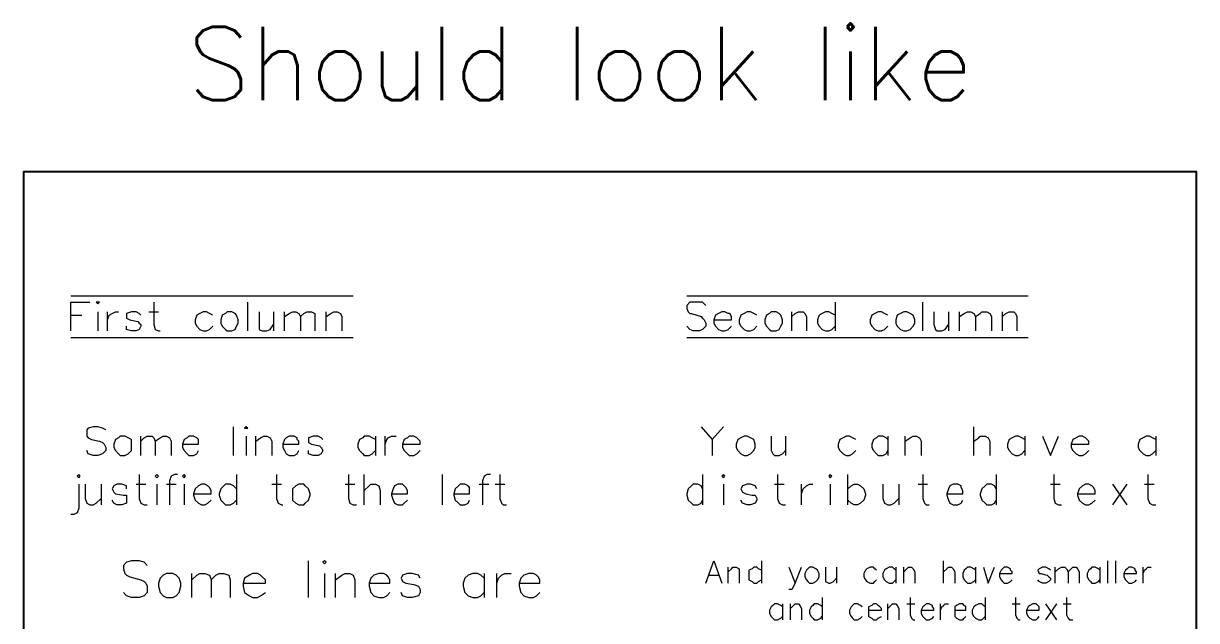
# Model space of a CAD drawing. Header units: millimetres. Extents: x -1200100 to -1199960, y -800082 to -800000.
# Drawn here: x -1199994.61 to -1199986.61, y -800014.06 to -800009.99 of the extents above; entities that cross this region are included whole.
import ezdxf

# ---------------------------------------------------------------- set-up
doc = ezdxf.new("R2010")
doc.units = ezdxf.units.MM
doc.header["$LTSCALE"] = 0.05
doc.layers.add('Drawing Contents', color=9, linetype='Continuous')
doc.layers.add('Should Look Like This', color=7, linetype='Continuous')
doc.styles.get("Standard").update_dxf_attribs({"font": 'simplex.shx'})

msp = doc.modelspace()

# ---------------------------------------------------------------- linework, layer by layer
at = {"layer": 'Drawing Contents'}
msp.add_lwpolyline([(-1199994.6132, -800019), (-1199986.6132, -800019), (-1199986.6132, -800011), (-1199994.6132, -800011)], close=True, dxfattribs=at)
at = {"layer": 'Should Look Like This', "color": 5, "lineweight": 0}
for points in [[(-1199994.2909, -800011.8456), (-1199992.3648, -800011.8456)], [(-1199994.2909, -800012.085), (-1199994.2909, -800011.8891), (-1199994.1604, -800011.8891)], [(-1199993.7251, -800011.8891), (-1199993.7251, -800012.0415), (-1199993.7142, -800012.0741), (-1199993.6924, -800012.085), (-1199993.6815, -800012.085)], [(-1199993.083, -800012.085), (-1199993.083, -800011.8891)], [(-1199990.0903, -800011.8456), (-1199987.7615, -800011.8456)], [(-1199989.9598, -800011.9109), (-1199989.9815, -800011.8891), (-1199990.0033, -800011.8891), (-1199990.0468, -800011.8891), (-1199990.0686, -800011.8891), (-1199990.0903, -800011.9109), (-1199990.0903, -800011.9327), (-1199990.0795, -800011.9544), (-1199990.0686, -800011.9653), (-1199990.0577, -800011.9653), (-1199989.9924, -800011.9871), (-1199989.9815, -800011.998), (-1199989.9706, -800012.0088), (-1199989.9598, -800012.0306), (-1199989.9598, -800012.0524), (-1199989.9815, -800012.0741), (-1199990.0033, -800012.085), (-1199990.0468, -800012.085), (-1199990.0686, -800012.0741), (-1199990.0903, -800012.0524)], [(-1199989.0783, -800011.8891), (-1199989.0783, -800012.085)], [(-1199988.4797, -800012.085), (-1199988.4797, -800011.8891)], [(-1199994.2909, -800011.9762), (-1199994.2148, -800011.9762)], [(-1199994.1059, -800011.9544), (-1199994.1059, -800012.085)], [(-1199994.0407, -800012.085), (-1199994.0407, -800011.9544)], [(-1199994.0407, -800012.0088), (-1199994.0298, -800011.9762), (-1199994.008, -800011.9653), (-1199993.9862, -800011.9544), (-1199993.9645, -800011.9544)], [(-1199993.8121, -800011.9762), (-1199993.823, -800011.9653), (-1199993.8448, -800011.9544), (-1199993.8774, -800011.9544), (-1199993.9101, -800011.9653), (-1199993.9101, -800011.9762), (-1199993.9101, -800011.998), (-1199993.8883, -800012.0088), (-1199993.8339, -800012.0197), (-1199993.823, -800012.0306), (-1199993.8121, -800012.0415), (-1199993.8121, -800012.0524), (-1199993.823, -800012.0741), (-1199993.8448, -800012.085), (-1199993.8774, -800012.085), (-1199993.9101, -800012.0741), (-1199993.9101, -800012.0524)], [(-1199993.7577, -800011.9544), (-1199993.6924, -800011.9544)], [(-1199993.3224, -800011.9762), (-1199993.3442, -800011.9653), (-1199993.3659, -800011.9544), (-1199993.3877, -800011.9544), (-1199993.4095, -800011.9653), (-1199993.4312, -800011.9762), (-1199993.4421, -800012.0088), (-1199993.4421, -800012.0306), (-1199993.4312, -800012.0524), (-1199993.4095, -800012.0741), (-1199993.3877, -800012.085), (-1199993.3659, -800012.085), (-1199993.3442, -800012.0741), (-1199993.3224, -800012.0524)], [(-1199993.0068, -800011.9544), (-1199993.0068, -800012.0415), (-1199993.0068, -800012.0741), (-1199992.9851, -800012.085), (-1199992.9524, -800012.085), (-1199992.9306, -800012.0741), (-1199992.9089, -800012.0415)], [(-1199992.9089, -800011.9544), (-1199992.9089, -800012.085)], [(-1199992.8327, -800012.085), (-1199992.8327, -800011.9544)], [(-1199992.8327, -800011.9871), (-1199992.8001, -800011.9653), (-1199992.7783, -800011.9544), (-1199992.7565, -800011.9544), (-1199992.7348, -800011.9653), (-1199992.7239, -800011.9871), (-1199992.7239, -800012.085)], [(-1199992.7239, -800011.9871), (-1199992.7021, -800011.9653), (-1199992.6804, -800011.9544), (-1199992.6477, -800011.9544), (-1199992.6259, -800011.9653), (-1199992.6259, -800011.9871), (-1199992.6259, -800012.085)], [(-1199992.5498, -800012.085), (-1199992.5498, -800011.9544)], [(-1199992.5498, -800011.9871), (-1199992.5171, -800011.9653), (-1199992.4954, -800011.9544), (-1199992.4736, -800011.9544), (-1199992.4518, -800011.9653), (-1199992.4409, -800011.9871), (-1199992.4409, -800012.085)], [(-1199989.9053, -800012.0088), (-1199989.7856, -800012.0088), (-1199989.7856, -800011.9871), (-1199989.7965, -800011.9653), (-1199989.8074, -800011.9653), (-1199989.8292, -800011.9544), (-1199989.8509, -800011.9544), (-1199989.8727, -800011.9653), (-1199989.8945, -800011.9762), (-1199989.9053, -800012.0088), (-1199989.9053, -800012.0306), (-1199989.8945, -800012.0524), (-1199989.8727, -800012.0741), (-1199989.8509, -800012.085), (-1199989.8292, -800012.085), (-1199989.8074, -800012.0741), (-1199989.7856, -800012.0524)], [(-1199989.6115, -800011.9762), (-1199989.6333, -800011.9653), (-1199989.655, -800011.9544), (-1199989.6768, -800011.9544), (-1199989.6986, -800011.9653), (-1199989.7203, -800011.9762), (-1199989.7312, -800012.0088), (-1199989.7312, -800012.0306), (-1199989.7203, -800012.0524), (-1199989.6986, -800012.0741), (-1199989.6768, -800012.085), (-1199989.655, -800012.085), (-1199989.6333, -800012.0741), (-1199989.6115, -800012.0524)], [(-1199989.3721, -800012.085), (-1199989.3721, -800011.9544)], [(-1199989.3721, -800011.9871), (-1199989.3503, -800011.9653), (-1199989.3286, -800011.9544), (-1199989.2959, -800011.9544), (-1199989.285, -800011.9653), (-1199989.2742, -800011.9871), (-1199989.2742, -800012.085)], [(-1199989.0783, -800011.9762), (-1199989.1, -800011.9653), (-1199989.1218, -800011.9544), (-1199989.1436, -800011.9544), (-1199989.1653, -800011.9653), (-1199989.1871, -800011.9762), (-1199989.198, -800012.0088), (-1199989.198, -800012.0306), (-1199989.1871, -800012.0524), (-1199989.1653, -800012.0741), (-1199989.1436, -800012.085), (-1199989.1218, -800012.085), (-1199989.1, -800012.0741), (-1199989.0783, -800012.0524)], [(-1199988.7192, -800011.9762), (-1199988.7409, -800011.9653), (-1199988.7627, -800011.9544), (-1199988.7845, -800011.9544), (-1199988.8062, -800011.9653), (-1199988.828, -800011.9762), (-1199988.8389, -800012.0088), (-1199988.8389, -800012.0306), (-1199988.828, -800012.0524), (-1199988.8062, -800012.0741), (-1199988.7845, -800012.085), (-1199988.7627, -800012.085), (-1199988.7409, -800012.0741), (-1199988.7192, -800012.0524)], [(-1199988.4036, -800011.9544), (-1199988.4036, -800012.0415), (-1199988.3927, -800012.0741), (-1199988.3818, -800012.085), (-1199988.3492, -800012.085), (-1199988.3274, -800012.0741), (-1199988.3056, -800012.0415)], [(-1199988.3056, -800011.9544), (-1199988.3056, -800012.085)], [(-1199988.2295, -800012.085), (-1199988.2295, -800011.9544)], [(-1199988.2295, -800011.9871), (-1199988.1968, -800011.9653), (-1199988.175, -800011.9544), (-1199988.1533, -800011.9544), (-1199988.1315, -800011.9653), (-1199988.1206, -800011.9871), (-1199988.1206, -800012.085)], [(-1199988.1206, -800011.9871), (-1199988.088, -800011.9653), (-1199988.0771, -800011.9544), (-1199988.0444, -800011.9544), (-1199988.0227, -800011.9653), (-1199988.0118, -800011.9871), (-1199988.0118, -800012.085)], [(-1199987.9356, -800012.085), (-1199987.9356, -800011.9544)], [(-1199987.9356, -800011.9871), (-1199987.9139, -800011.9653), (-1199987.8921, -800011.9544), (-1199987.8594, -800011.9544), (-1199987.8486, -800011.9653), (-1199987.8377, -800011.9871), (-1199987.8377, -800012.085)], [(-1199994.2909, -800012.1285), (-1199992.3648, -800012.1285)], [(-1199990.0903, -800012.1285), (-1199987.7615, -800012.1285)]]:
    msp.add_lwpolyline(points, dxfattribs=at)
for points in [[(-1199994.1168, -800011.8891), (-1199994.1059, -800011.9), (-1199994.0951, -800011.8891), (-1199994.1059, -800011.8891), (-1199994.1168, -800011.8891)], [(-1199993.2245, -800011.9544), (-1199993.2354, -800011.9653), (-1199993.2571, -800011.9762), (-1199993.268, -800012.0088), (-1199993.268, -800012.0306), (-1199993.2571, -800012.0524), (-1199993.2354, -800012.0741), (-1199993.2245, -800012.085), (-1199993.1918, -800012.085), (-1199993.1701, -800012.0741), (-1199993.1592, -800012.0524), (-1199993.1483, -800012.0306), (-1199993.1483, -800012.0088), (-1199993.1592, -800011.9762), (-1199993.1701, -800011.9653), (-1199993.1918, -800011.9544), (-1199993.2245, -800011.9544)], [(-1199989.5136, -800011.9544), (-1199989.5245, -800011.9653), (-1199989.5462, -800011.9762), (-1199989.5571, -800012.0088), (-1199989.5571, -800012.0306), (-1199989.5462, -800012.0524), (-1199989.5245, -800012.0741), (-1199989.5136, -800012.085), (-1199989.4809, -800012.085), (-1199989.4592, -800012.0741), (-1199989.4483, -800012.0524), (-1199989.4374, -800012.0306), (-1199989.4374, -800012.0088), (-1199989.4483, -800011.9762), (-1199989.4592, -800011.9653), (-1199989.4809, -800011.9544), (-1199989.5136, -800011.9544)], [(-1199988.6103, -800011.9544), (-1199988.6321, -800011.9653), (-1199988.6539, -800011.9762), (-1199988.6647, -800012.0088), (-1199988.6647, -800012.0306), (-1199988.6539, -800012.0524), (-1199988.6321, -800012.0741), (-1199988.6103, -800012.085), (-1199988.5886, -800012.085), (-1199988.5668, -800012.0741), (-1199988.545, -800012.0524), (-1199988.5342, -800012.0306), (-1199988.5342, -800012.0088), (-1199988.545, -800011.9762), (-1199988.5668, -800011.9653), (-1199988.5886, -800011.9544), (-1199988.6103, -800011.9544)]]:
    msp.add_lwpolyline(points, close=True, dxfattribs=at)
at = {"layer": 'Should Look Like This', "color": 7, "lineweight": 0}
for points in [[(-1199994.0515, -800012.7597), (-1199994.0733, -800012.7488), (-1199994.1059, -800012.738), (-1199994.1386, -800012.738), (-1199994.1712, -800012.7488), (-1199994.1821, -800012.7597), (-1199994.1821, -800012.7815), (-1199994.1821, -800012.8033), (-1199994.1712, -800012.8141), (-1199994.1495, -800012.825), (-1199994.0951, -800012.8359), (-1199994.0733, -800012.8468), (-1199994.0624, -800012.8577), (-1199994.0515, -800012.8794), (-1199994.0515, -800012.9012), (-1199994.0733, -800012.923), (-1199994.1059, -800012.9338), (-1199994.1386, -800012.9338), (-1199994.1712, -800012.923), (-1199994.1821, -800012.9012)], [(-1199993.1809, -800012.9338), (-1199993.1809, -800012.738)], [(-1199989.9924, -800012.738), (-1199989.9162, -800012.825), (-1199989.84, -800012.738)], [(-1199988.1315, -800012.9338), (-1199988.1315, -800012.738)], [(-1199993.8121, -800012.9338), (-1199993.8121, -800012.8033)], [(-1199993.8121, -800012.8359), (-1199993.7904, -800012.8141), (-1199993.7686, -800012.8033), (-1199993.7359, -800012.8033), (-1199993.7251, -800012.8141), (-1199993.7142, -800012.8359), (-1199993.7142, -800012.9338)], [(-1199993.7142, -800012.8359), (-1199993.6815, -800012.8141), (-1199993.6598, -800012.8033), (-1199993.638, -800012.8033), (-1199993.6162, -800012.8141), (-1199993.6054, -800012.8359), (-1199993.6054, -800012.9338)], [(-1199993.5292, -800012.8577), (-1199993.4204, -800012.8577), (-1199993.4204, -800012.8359), (-1199993.4204, -800012.825), (-1199993.4312, -800012.8141), (-1199993.453, -800012.8033), (-1199993.4856, -800012.8033), (-1199993.4965, -800012.8141), (-1199993.5183, -800012.825), (-1199993.5292, -800012.8577), (-1199993.5292, -800012.8794), (-1199993.5183, -800012.9012), (-1199993.4965, -800012.923), (-1199993.4856, -800012.9338), (-1199993.453, -800012.9338), (-1199993.4312, -800012.923), (-1199993.4204, -800012.9012)], [(-1199993.0939, -800012.8033), (-1199993.0939, -800012.9338)], [(-1199993.0286, -800012.9338), (-1199993.0286, -800012.8033)], [(-1199993.0286, -800012.8359), (-1199992.9959, -800012.8141), (-1199992.9742, -800012.8033), (-1199992.9524, -800012.8033), (-1199992.9306, -800012.8141), (-1199992.9198, -800012.8359), (-1199992.9198, -800012.9338)], [(-1199992.8436, -800012.8577), (-1199992.7348, -800012.8577), (-1199992.7348, -800012.8359), (-1199992.7456, -800012.825), (-1199992.7456, -800012.8141), (-1199992.7674, -800012.8033), (-1199992.8001, -800012.8033), (-1199992.8218, -800012.8141), (-1199992.8327, -800012.825), (-1199992.8436, -800012.8577), (-1199992.8436, -800012.8794), (-1199992.8327, -800012.9012), (-1199992.8218, -800012.923), (-1199992.8001, -800012.9338), (-1199992.7674, -800012.9338), (-1199992.7456, -800012.923), (-1199992.7348, -800012.9012)], [(-1199992.5715, -800012.825), (-1199992.5824, -800012.8141), (-1199992.6042, -800012.8033), (-1199992.6368, -800012.8033), (-1199992.6695, -800012.8141), (-1199992.6695, -800012.825), (-1199992.6695, -800012.8468), (-1199992.6477, -800012.8577), (-1199992.5933, -800012.8686), (-1199992.5824, -800012.8794), (-1199992.5715, -800012.9012), (-1199992.5824, -800012.923), (-1199992.6042, -800012.9338), (-1199992.6368, -800012.9338), (-1199992.6695, -800012.923), (-1199992.6695, -800012.9012)], [(-1199992.2124, -800012.825), (-1199992.2342, -800012.8141), (-1199992.2559, -800012.8033), (-1199992.2886, -800012.8033), (-1199992.2995, -800012.8141), (-1199992.3212, -800012.825), (-1199992.3321, -800012.8577), (-1199992.3321, -800012.8794), (-1199992.3212, -800012.9012), (-1199992.2995, -800012.923), (-1199992.2886, -800012.9338), (-1199992.2559, -800012.9338), (-1199992.2342, -800012.923), (-1199992.2124, -800012.9012)], [(-1199992.2124, -800012.8033), (-1199992.2124, -800012.9338)], [(-1199992.1471, -800012.9338), (-1199992.1471, -800012.8033)], [(-1199992.1471, -800012.8577), (-1199992.1362, -800012.825), (-1199992.1253, -800012.8141), (-1199992.1036, -800012.8033), (-1199992.0709, -800012.8033)], [(-1199992.0274, -800012.8577), (-1199991.9077, -800012.8577), (-1199991.9077, -800012.8359), (-1199991.9186, -800012.825), (-1199991.9295, -800012.8141), (-1199991.9512, -800012.8033), (-1199991.9839, -800012.8033), (-1199991.9948, -800012.8141), (-1199992.0165, -800012.825), (-1199992.0274, -800012.8577), (-1199992.0274, -800012.8794), (-1199992.0165, -800012.9012), (-1199991.9948, -800012.923), (-1199991.9839, -800012.9338), (-1199991.9512, -800012.9338), (-1199991.9295, -800012.923), (-1199991.9077, -800012.9012)], [(-1199989.9162, -800012.825), (-1199989.9162, -800012.9338)], [(-1199989.5136, -800012.8033), (-1199989.5136, -800012.9012), (-1199989.5027, -800012.923), (-1199989.4918, -800012.9338), (-1199989.4592, -800012.9338), (-1199989.4374, -800012.923), (-1199989.4156, -800012.9012)], [(-1199989.4156, -800012.8033), (-1199989.4156, -800012.9338)], [(-1199988.9368, -800012.825), (-1199988.9586, -800012.8141), (-1199988.9803, -800012.8033), (-1199989.0021, -800012.8033), (-1199989.0239, -800012.8141), (-1199989.0456, -800012.825), (-1199989.0565, -800012.8577), (-1199989.0565, -800012.8794), (-1199989.0456, -800012.9012), (-1199989.0239, -800012.923), (-1199989.0021, -800012.9338), (-1199988.9803, -800012.9338), (-1199988.9586, -800012.923), (-1199988.9368, -800012.9012)], [(-1199988.7192, -800012.825), (-1199988.73, -800012.8141), (-1199988.7518, -800012.8033), (-1199988.7845, -800012.8033), (-1199988.7953, -800012.8141), (-1199988.8171, -800012.825), (-1199988.828, -800012.8577), (-1199988.828, -800012.8794), (-1199988.8171, -800012.9012), (-1199988.7953, -800012.923), (-1199988.7845, -800012.9338), (-1199988.7518, -800012.9338), (-1199988.73, -800012.923), (-1199988.7192, -800012.9012)], [(-1199988.7192, -800012.8033), (-1199988.7192, -800012.9338)], [(-1199988.5995, -800012.9338), (-1199988.5995, -800012.8033)], [(-1199988.5995, -800012.8359), (-1199988.5668, -800012.8141), (-1199988.545, -800012.8033), (-1199988.5233, -800012.8033), (-1199988.5015, -800012.8141), (-1199988.4906, -800012.8359), (-1199988.4906, -800012.9338)], [(-1199988.1315, -800012.8359), (-1199988.0989, -800012.8141), (-1199988.088, -800012.8033), (-1199988.0553, -800012.8033), (-1199988.0336, -800012.8141), (-1199988.0227, -800012.8359), (-1199988.0227, -800012.9338)], [(-1199987.7833, -800012.825), (-1199987.805, -800012.8141), (-1199987.8268, -800012.8033), (-1199987.8486, -800012.8033), (-1199987.8703, -800012.8141), (-1199987.8921, -800012.825), (-1199987.903, -800012.8577), (-1199987.903, -800012.8794), (-1199987.8921, -800012.9012), (-1199987.8703, -800012.923), (-1199987.8486, -800012.9338), (-1199987.8268, -800012.9338), (-1199987.805, -800012.923), (-1199987.7833, -800012.9012)], [(-1199987.7833, -800012.8033), (-1199987.7833, -800012.9338)], [(-1199987.6636, -800012.8033), (-1199987.6092, -800012.9338), (-1199987.5547, -800012.8033)], [(-1199987.4677, -800012.8577), (-1199987.348, -800012.8577), (-1199987.348, -800012.8359), (-1199987.3589, -800012.825), (-1199987.3697, -800012.8141), (-1199987.3915, -800012.8033), (-1199987.4133, -800012.8033), (-1199987.435, -800012.8141), (-1199987.4568, -800012.825), (-1199987.4677, -800012.8577), (-1199987.4677, -800012.8794), (-1199987.4568, -800012.9012), (-1199987.435, -800012.923), (-1199987.4133, -800012.9338), (-1199987.3915, -800012.9338), (-1199987.3697, -800012.923), (-1199987.348, -800012.9012)], [(-1199986.8909, -800012.825), (-1199986.9127, -800012.8141), (-1199986.9344, -800012.8033), (-1199986.9562, -800012.8033), (-1199986.978, -800012.8141), (-1199986.9997, -800012.825), (-1199987.0106, -800012.8577), (-1199987.0106, -800012.8794), (-1199986.9997, -800012.9012), (-1199986.978, -800012.923), (-1199986.9562, -800012.9338), (-1199986.9344, -800012.9338), (-1199986.9127, -800012.923), (-1199986.8909, -800012.9012)], [(-1199986.8909, -800012.8033), (-1199986.8909, -800012.9338)], [(-1199993.823, -800013.0644), (-1199993.823, -800013.2277), (-1199993.8121, -800013.2603), (-1199993.7904, -800013.2712), (-1199993.7686, -800013.2712)], [(-1199993.5618, -800013.0644), (-1199993.5836, -800013.0644), (-1199993.6054, -800013.0753), (-1199993.6162, -800013.108), (-1199993.6162, -800013.2712)], [(-1199993.1592, -800013.0644), (-1199993.1592, -800013.2712)], [(-1199992.8871, -800013.0644), (-1199992.8871, -800013.2277), (-1199992.8762, -800013.2603), (-1199992.8545, -800013.2712), (-1199992.8436, -800013.2712)], [(-1199992.3974, -800013.0644), (-1199992.3974, -800013.2277), (-1199992.3865, -800013.2603), (-1199992.3648, -800013.2712), (-1199992.343, -800013.2712)], [(-1199992.2886, -800013.2712), (-1199992.2886, -800013.0644)], [(-1199991.7553, -800013.2712), (-1199991.7553, -800013.0644)], [(-1199991.4289, -800013.0644), (-1199991.4506, -800013.0644), (-1199991.4724, -800013.0753), (-1199991.4833, -800013.108), (-1199991.4833, -800013.2712)], [(-1199991.3636, -800013.0644), (-1199991.3636, -800013.2277), (-1199991.3527, -800013.2603), (-1199991.3418, -800013.2712), (-1199991.3201, -800013.2712)], [(-1199989.9815, -800013.0644), (-1199989.9815, -800013.2712)], [(-1199989.47, -800013.0644), (-1199989.47, -800013.2277), (-1199989.4592, -800013.2603), (-1199989.4374, -800013.2712), (-1199989.4156, -800013.2712)], [(-1199988.9912, -800013.2712), (-1199988.9912, -800013.0644)], [(-1199988.4797, -800013.0644), (-1199988.4797, -800013.2277), (-1199988.4689, -800013.2603), (-1199988.458, -800013.2712), (-1199988.4362, -800013.2712)], [(-1199987.9792, -800013.0644), (-1199987.9792, -800013.2712)], [(-1199987.5874, -800013.0644), (-1199987.5874, -800013.2277), (-1199987.5765, -800013.2603), (-1199987.5547, -800013.2712), (-1199987.533, -800013.2712)], [(-1199986.9453, -800013.0644), (-1199986.9453, -800013.2277), (-1199986.9344, -800013.2603), (-1199986.9127, -800013.2712), (-1199986.8909, -800013.2712)], [(-1199994.2365, -800013.1297), (-1199994.2365, -800013.293), (-1199994.2474, -800013.3256), (-1199994.2692, -800013.3365), (-1199994.2909, -800013.3365)], [(-1199994.193, -800013.1297), (-1199994.193, -800013.2277), (-1199994.1821, -800013.2603), (-1199994.1604, -800013.2712), (-1199994.1386, -800013.2712), (-1199994.1168, -800013.2603), (-1199994.0842, -800013.2277)], [(-1199994.0842, -800013.1297), (-1199994.0842, -800013.2712)], [(-1199993.9101, -800013.1624), (-1199993.9101, -800013.1406), (-1199993.9427, -800013.1297), (-1199993.9754, -800013.1297), (-1199993.9971, -800013.1406), (-1199994.008, -800013.1624), (-1199993.9971, -800013.1841), (-1199993.9862, -800013.195), (-1199993.9318, -800013.2059), (-1199993.9101, -800013.2059), (-1199993.9101, -800013.2277), (-1199993.9101, -800013.2386), (-1199993.9101, -800013.2603), (-1199993.9427, -800013.2712), (-1199993.9754, -800013.2712), (-1199993.9971, -800013.2603), (-1199994.008, -800013.2386)], [(-1199993.8448, -800013.1297), (-1199993.7795, -800013.1297)], [(-1199993.7033, -800013.1297), (-1199993.7033, -800013.2712)], [(-1199993.638, -800013.1297), (-1199993.5727, -800013.1297)], [(-1199993.5183, -800013.1297), (-1199993.5183, -800013.2712)], [(-1199993.453, -800013.195), (-1199993.3333, -800013.195), (-1199993.3333, -800013.1733), (-1199993.3442, -800013.1515), (-1199993.3551, -800013.1406), (-1199993.3768, -800013.1297), (-1199993.3986, -800013.1297), (-1199993.4204, -800013.1406), (-1199993.4421, -800013.1624), (-1199993.453, -800013.195), (-1199993.453, -800013.2059), (-1199993.4421, -800013.2386), (-1199993.4204, -800013.2603), (-1199993.3986, -800013.2712), (-1199993.3768, -800013.2712), (-1199993.3551, -800013.2603), (-1199993.3333, -800013.2386)], [(-1199993.1592, -800013.1624), (-1199993.1809, -800013.1406), (-1199993.2027, -800013.1297), (-1199993.2354, -800013.1297), (-1199993.2462, -800013.1406), (-1199993.268, -800013.1624), (-1199993.2789, -800013.195), (-1199993.2789, -800013.2059), (-1199993.268, -800013.2386), (-1199993.2462, -800013.2603), (-1199993.2354, -800013.2712), (-1199993.2027, -800013.2712), (-1199993.1809, -800013.2603), (-1199993.1592, -800013.2386)], [(-1199992.9198, -800013.1297), (-1199992.8545, -800013.1297)], [(-1199992.4192, -800013.1297), (-1199992.3539, -800013.1297)], [(-1199992.2886, -800013.1733), (-1199992.2559, -800013.1406), (-1199992.2451, -800013.1297), (-1199992.2124, -800013.1297), (-1199992.1906, -800013.1406), (-1199992.1798, -800013.1733), (-1199992.1798, -800013.2712)], [(-1199992.1036, -800013.195), (-1199991.9948, -800013.195), (-1199991.9948, -800013.1733), (-1199992.0056, -800013.1515), (-1199992.0165, -800013.1406), (-1199992.0274, -800013.1297), (-1199992.0601, -800013.1297), (-1199992.0818, -800013.1406), (-1199992.0927, -800013.1624), (-1199992.1036, -800013.195), (-1199992.1036, -800013.2059), (-1199992.0927, -800013.2386), (-1199992.0818, -800013.2603), (-1199992.0601, -800013.2712), (-1199992.0274, -800013.2712), (-1199992.0165, -800013.2603), (-1199991.9948, -800013.2386)], [(-1199991.6792, -800013.195), (-1199991.5703, -800013.195), (-1199991.5703, -800013.1733), (-1199991.5703, -800013.1515), (-1199991.5812, -800013.1406), (-1199991.603, -800013.1297), (-1199991.6356, -800013.1297), (-1199991.6465, -800013.1406), (-1199991.6683, -800013.1624), (-1199991.6792, -800013.195), (-1199991.6792, -800013.2059), (-1199991.6683, -800013.2386), (-1199991.6465, -800013.2603), (-1199991.6356, -800013.2712), (-1199991.603, -800013.2712), (-1199991.5812, -800013.2603), (-1199991.5703, -800013.2386)], [(-1199991.5051, -800013.1297), (-1199991.4398, -800013.1297)], [(-1199991.3962, -800013.1297), (-1199991.3309, -800013.1297)], [(-1199989.9815, -800013.1624), (-1199989.9924, -800013.1406), (-1199990.0142, -800013.1297), (-1199990.0468, -800013.1297), (-1199990.0577, -800013.1406), (-1199990.0795, -800013.1624), (-1199990.0903, -800013.195), (-1199990.0903, -800013.2059), (-1199990.0795, -800013.2386), (-1199990.0577, -800013.2603), (-1199990.0468, -800013.2712), (-1199990.0142, -800013.2712), (-1199989.9924, -800013.2603), (-1199989.9815, -800013.2386)], [(-1199989.84, -800013.1297), (-1199989.84, -800013.2712)], [(-1199989.6115, -800013.1624), (-1199989.6224, -800013.1406), (-1199989.655, -800013.1297), (-1199989.6768, -800013.1297), (-1199989.7095, -800013.1406), (-1199989.7203, -800013.1624), (-1199989.7095, -800013.1841), (-1199989.6877, -800013.195), (-1199989.6442, -800013.2059), (-1199989.6224, -800013.2059), (-1199989.6115, -800013.2277), (-1199989.6115, -800013.2386), (-1199989.6224, -800013.2603), (-1199989.655, -800013.2712), (-1199989.6768, -800013.2712), (-1199989.7095, -800013.2603), (-1199989.7203, -800013.2386)], [(-1199989.4918, -800013.1297), (-1199989.4265, -800013.1297)], [(-1199989.3068, -800013.2712), (-1199989.3068, -800013.1297)], [(-1199989.3068, -800013.195), (-1199989.2959, -800013.1624), (-1199989.2742, -800013.1406), (-1199989.2524, -800013.1297), (-1199989.2306, -800013.1297)], [(-1199989.1109, -800013.1297), (-1199989.1109, -800013.2712)], [(-1199988.9912, -800013.1624), (-1199988.9695, -800013.1406), (-1199988.9477, -800013.1297), (-1199988.9259, -800013.1297), (-1199988.9042, -800013.1406), (-1199988.8824, -800013.1624), (-1199988.8715, -800013.195), (-1199988.8715, -800013.2059), (-1199988.8824, -800013.2386), (-1199988.9042, -800013.2603), (-1199988.9259, -800013.2712), (-1199988.9477, -800013.2712), (-1199988.9695, -800013.2603), (-1199988.9912, -800013.2386)], [(-1199988.7518, -800013.1297), (-1199988.7518, -800013.2277), (-1199988.7409, -800013.2603), (-1199988.7192, -800013.2712), (-1199988.6974, -800013.2712), (-1199988.6756, -800013.2603), (-1199988.643, -800013.2277)], [(-1199988.643, -800013.1297), (-1199988.643, -800013.2712)], [(-1199988.5124, -800013.1297), (-1199988.4471, -800013.1297)], [(-1199988.3165, -800013.195), (-1199988.2077, -800013.195), (-1199988.2077, -800013.1733), (-1199988.2186, -800013.1515), (-1199988.2186, -800013.1406), (-1199988.2403, -800013.1297), (-1199988.273, -800013.1297), (-1199988.2947, -800013.1406), (-1199988.3056, -800013.1624), (-1199988.3165, -800013.195), (-1199988.3165, -800013.2059), (-1199988.3056, -800013.2386), (-1199988.2947, -800013.2603), (-1199988.273, -800013.2712), (-1199988.2403, -800013.2712), (-1199988.2186, -800013.2603), (-1199988.2077, -800013.2386)], [(-1199987.9792, -800013.1624), (-1199987.99, -800013.1406), (-1199988.0118, -800013.1297), (-1199988.0444, -800013.1297), (-1199988.0553, -800013.1406), (-1199988.0771, -800013.1624), (-1199988.088, -800013.195), (-1199988.088, -800013.2059), (-1199988.0771, -800013.2386), (-1199988.0553, -800013.2603), (-1199988.0444, -800013.2712), (-1199988.0118, -800013.2712), (-1199987.99, -800013.2603), (-1199987.9792, -800013.2386)], [(-1199987.6092, -800013.1297), (-1199987.5439, -800013.1297)], [(-1199987.4242, -800013.195), (-1199987.3044, -800013.195), (-1199987.3044, -800013.1733), (-1199987.3153, -800013.1515), (-1199987.3262, -800013.1406), (-1199987.348, -800013.1297), (-1199987.3697, -800013.1297), (-1199987.3915, -800013.1406), (-1199987.4133, -800013.1624), (-1199987.4242, -800013.195), (-1199987.4242, -800013.2059), (-1199987.4133, -800013.2386), (-1199987.3915, -800013.2603), (-1199987.3697, -800013.2712), (-1199987.348, -800013.2712), (-1199987.3262, -800013.2603), (-1199987.3044, -800013.2386)], [(-1199987.1847, -800013.2712), (-1199987.0868, -800013.1297)], [(-1199987.0868, -800013.2712), (-1199987.1847, -800013.1297)], [(-1199986.9671, -800013.1297), (-1199986.9018, -800013.1297)], [(-1199993.7686, -800013.6847), (-1199993.7904, -800013.663), (-1199993.823, -800013.6521), (-1199993.8774, -800013.6521), (-1199993.9101, -800013.663), (-1199993.9318, -800013.6847), (-1199993.9318, -800013.7065), (-1199993.9209, -800013.7391), (-1199993.9101, -800013.75), (-1199993.8883, -800013.7609), (-1199993.8121, -800013.7827), (-1199993.7904, -800013.7936), (-1199993.7795, -800013.8044), (-1199993.7686, -800013.8262), (-1199993.7686, -800013.8697), (-1199993.7904, -800013.8915), (-1199993.823, -800013.9024), (-1199993.8774, -800013.9024), (-1199993.9101, -800013.8915), (-1199993.9318, -800013.8697)], [(-1199992.6695, -800013.9024), (-1199992.6695, -800013.6521)], [(-1199989.9598, -800013.8044), (-1199989.9053, -800013.6521), (-1199989.8509, -800013.8044)], [(-1199989.5789, -800013.6521), (-1199989.5789, -800013.8044)], [(-1199988.3383, -800013.8044), (-1199988.3383, -800013.6521)], [(-1199987.2174, -800013.8044), (-1199987.2174, -800013.6521)], [(-1199987.163, -800013.8044), (-1199987.163, -800013.6521)], [(-1199993.4639, -800013.9024), (-1199993.4639, -800013.7391)], [(-1199993.4639, -800013.7827), (-1199993.4312, -800013.75), (-1199993.4095, -800013.7391), (-1199993.3768, -800013.7391), (-1199993.3442, -800013.75), (-1199993.3333, -800013.7827), (-1199993.3333, -800013.9024)], [(-1199993.3333, -800013.7827), (-1199993.3006, -800013.75), (-1199993.2789, -800013.7391), (-1199993.2462, -800013.7391), (-1199993.2136, -800013.75), (-1199993.2027, -800013.7827), (-1199993.2027, -800013.9024)], [(-1199993.1156, -800013.8044), (-1199992.9633, -800013.8044), (-1199992.9633, -800013.7827), (-1199992.9851, -800013.7609), (-1199992.9959, -800013.75), (-1199993.0177, -800013.7391), (-1199993.0504, -800013.7391), (-1199993.0721, -800013.75), (-1199993.1048, -800013.7718), (-1199993.1156, -800013.8044), (-1199993.1156, -800013.8262), (-1199993.1048, -800013.8697), (-1199993.0721, -800013.8915), (-1199993.0504, -800013.9024), (-1199993.0177, -800013.9024), (-1199992.9959, -800013.8915), (-1199992.9633, -800013.8697)], [(-1199992.5606, -800013.7391), (-1199992.5606, -800013.9024)], [(-1199992.4845, -800013.9024), (-1199992.4845, -800013.7391)], [(-1199992.4845, -800013.7827), (-1199992.4409, -800013.75), (-1199992.4192, -800013.7391), (-1199992.3865, -800013.7391), (-1199992.3648, -800013.75), (-1199992.3539, -800013.7827), (-1199992.3539, -800013.9024)], [(-1199992.2559, -800013.8044), (-1199992.1145, -800013.8044), (-1199992.1145, -800013.7827), (-1199992.1253, -800013.7609), (-1199992.1362, -800013.75), (-1199992.158, -800013.7391), (-1199992.1906, -800013.7391), (-1199992.2233, -800013.75), (-1199992.2451, -800013.7718), (-1199992.2559, -800013.8044), (-1199992.2559, -800013.8262), (-1199992.2451, -800013.8697), (-1199992.2233, -800013.8915), (-1199992.1906, -800013.9024), (-1199992.158, -800013.9024), (-1199992.1362, -800013.8915), (-1199992.1145, -800013.8697)], [(-1199991.9077, -800013.7718), (-1199991.9186, -800013.75), (-1199991.9621, -800013.7391), (-1199991.9948, -800013.7391), (-1199992.0274, -800013.75), (-1199992.0383, -800013.7718), (-1199992.0274, -800013.7936), (-1199992.0056, -800013.8044), (-1199991.9512, -800013.8153), (-1199991.9186, -800013.8262), (-1199991.9077, -800013.848), (-1199991.9077, -800013.8697), (-1199991.9186, -800013.8915), (-1199991.9621, -800013.9024), (-1199991.9948, -800013.9024), (-1199992.0274, -800013.8915), (-1199992.0383, -800013.8697)], [(-1199991.4724, -800013.7718), (-1199991.4942, -800013.75), (-1199991.5159, -800013.7391), (-1199991.5486, -800013.7391), (-1199991.5812, -800013.75), (-1199991.603, -800013.7718), (-1199991.6139, -800013.8044), (-1199991.6139, -800013.8262), (-1199991.603, -800013.8697), (-1199991.5812, -800013.8915), (-1199991.5486, -800013.9024), (-1199991.5159, -800013.9024), (-1199991.4942, -800013.8915), (-1199991.4724, -800013.8697)], [(-1199991.4724, -800013.7391), (-1199991.4724, -800013.9024)], [(-1199991.3853, -800013.9024), (-1199991.3853, -800013.7391)], [(-1199991.3853, -800013.8044), (-1199991.3745, -800013.7718), (-1199991.3527, -800013.75), (-1199991.3309, -800013.7391), (-1199991.2874, -800013.7391)], [(-1199991.233, -800013.8044), (-1199991.0915, -800013.8044), (-1199991.0915, -800013.7827), (-1199991.1024, -800013.7609), (-1199991.1133, -800013.75), (-1199991.1351, -800013.7391), (-1199991.1677, -800013.7391), (-1199991.2003, -800013.75), (-1199991.2221, -800013.7718), (-1199991.233, -800013.8044), (-1199991.233, -800013.8262), (-1199991.2221, -800013.8697), (-1199991.2003, -800013.8915), (-1199991.1677, -800013.9024), (-1199991.1351, -800013.9024), (-1199991.1133, -800013.8915), (-1199991.0915, -800013.8697)], [(-1199989.938, -800013.75), (-1199989.8727, -800013.75)], [(-1199989.8074, -800013.8044), (-1199989.8074, -800013.6956)], [(-1199989.8074, -800013.7283), (-1199989.7856, -800013.7065), (-1199989.7748, -800013.6956), (-1199989.753, -800013.6956), (-1199989.7312, -800013.7065), (-1199989.7312, -800013.7283), (-1199989.7312, -800013.8044)], [(-1199989.5789, -800013.7174), (-1199989.6006, -800013.7065), (-1199989.6115, -800013.6956), (-1199989.6333, -800013.6956), (-1199989.6442, -800013.7065), (-1199989.6659, -800013.7174), (-1199989.6659, -800013.7391), (-1199989.6659, -800013.7609), (-1199989.6659, -800013.7827), (-1199989.6442, -800013.7936), (-1199989.6333, -800013.8044), (-1199989.6115, -800013.8044), (-1199989.6006, -800013.7936), (-1199989.5789, -800013.7827)], [(-1199989.3939, -800013.6956), (-1199989.3503, -800013.8044), (-1199989.3068, -800013.6956)], [(-1199989.1436, -800013.6956), (-1199989.1436, -800013.7718), (-1199989.1436, -800013.7936), (-1199989.1218, -800013.8044), (-1199989.1109, -800013.8044), (-1199989.0892, -800013.7936), (-1199989.0674, -800013.7718)], [(-1199989.0674, -800013.6956), (-1199989.0674, -800013.8044)], [(-1199988.7953, -800013.7174), (-1199988.8062, -800013.7065), (-1199988.8171, -800013.6956), (-1199988.8389, -800013.6956), (-1199988.8606, -800013.7065), (-1199988.8715, -800013.7174), (-1199988.8824, -800013.7391), (-1199988.8824, -800013.7609), (-1199988.8715, -800013.7827), (-1199988.8606, -800013.7936), (-1199988.8389, -800013.8044), (-1199988.8171, -800013.8044), (-1199988.8062, -800013.7936), (-1199988.7953, -800013.7827)], [(-1199988.6647, -800013.7174), (-1199988.6756, -800013.7065), (-1199988.6865, -800013.6956), (-1199988.7083, -800013.6956), (-1199988.73, -800013.7065), (-1199988.7409, -800013.7174), (-1199988.7518, -800013.7391), (-1199988.7518, -800013.7609), (-1199988.7409, -800013.7827), (-1199988.73, -800013.7936), (-1199988.7083, -800013.8044), (-1199988.6865, -800013.8044), (-1199988.6756, -800013.7936), (-1199988.6647, -800013.7827)], [(-1199988.6647, -800013.6956), (-1199988.6647, -800013.8044)], [(-1199988.6103, -800013.8044), (-1199988.6103, -800013.6956)], [(-1199988.6103, -800013.7283), (-1199988.5886, -800013.7065), (-1199988.5777, -800013.6956), (-1199988.5559, -800013.6956), (-1199988.545, -800013.7065), (-1199988.5342, -800013.7283), (-1199988.5342, -800013.8044)], [(-1199988.3383, -800013.7283), (-1199988.3165, -800013.7065), (-1199988.3056, -800013.6956), (-1199988.2839, -800013.6956), (-1199988.273, -800013.7065), (-1199988.2621, -800013.7283), (-1199988.2621, -800013.8044)], [(-1199988.1206, -800013.7174), (-1199988.1315, -800013.7065), (-1199988.1533, -800013.6956), (-1199988.175, -800013.6956), (-1199988.1859, -800013.7065), (-1199988.1968, -800013.7174), (-1199988.2077, -800013.7391), (-1199988.2077, -800013.7609), (-1199988.1968, -800013.7827), (-1199988.1859, -800013.7936), (-1199988.175, -800013.8044), (-1199988.1533, -800013.8044), (-1199988.1315, -800013.7936), (-1199988.1206, -800013.7827)], [(-1199988.1206, -800013.6956), (-1199988.1206, -800013.8044)], [(-1199988.0662, -800013.6956), (-1199988.0336, -800013.8044), (-1199987.99, -800013.6956)], [(-1199987.9574, -800013.7391), (-1199987.8703, -800013.7391), (-1199987.8703, -800013.7283), (-1199987.8812, -800013.7174), (-1199987.8812, -800013.7065), (-1199987.903, -800013.6956), (-1199987.9247, -800013.6956), (-1199987.9356, -800013.7065), (-1199987.9465, -800013.7174), (-1199987.9574, -800013.7391), (-1199987.9574, -800013.7609), (-1199987.9465, -800013.7827), (-1199987.9356, -800013.7936), (-1199987.9247, -800013.8044), (-1199987.903, -800013.8044), (-1199987.8812, -800013.7936), (-1199987.8703, -800013.7827)], [(-1199987.6092, -800013.7174), (-1199987.62, -800013.7065), (-1199987.6418, -800013.6956), (-1199987.6636, -800013.6956), (-1199987.6853, -800013.7065), (-1199987.6962, -800013.7174), (-1199987.6853, -800013.7391), (-1199987.6744, -800013.7391), (-1199987.6309, -800013.75), (-1199987.62, -800013.7609), (-1199987.6092, -800013.7718), (-1199987.6092, -800013.7827), (-1199987.62, -800013.7936), (-1199987.6418, -800013.8044), (-1199987.6636, -800013.8044), (-1199987.6853, -800013.7936), (-1199987.6962, -800013.7827)], [(-1199987.5765, -800013.8044), (-1199987.5765, -800013.6956)], [(-1199987.5765, -800013.7283), (-1199987.5547, -800013.7065), (-1199987.533, -800013.6956), (-1199987.5112, -800013.6956), (-1199987.5003, -800013.7065), (-1199987.4894, -800013.7283), (-1199987.4894, -800013.8044)], [(-1199987.4894, -800013.7283), (-1199987.4677, -800013.7065), (-1199987.4568, -800013.6956), (-1199987.435, -800013.6956), (-1199987.4242, -800013.7065), (-1199987.4133, -800013.7283), (-1199987.4133, -800013.8044)], [(-1199987.2718, -800013.7174), (-1199987.2827, -800013.7065), (-1199987.3044, -800013.6956), (-1199987.3262, -800013.6956), (-1199987.3371, -800013.7065), (-1199987.348, -800013.7174), (-1199987.3589, -800013.7391), (-1199987.3589, -800013.7609), (-1199987.348, -800013.7827), (-1199987.3371, -800013.7936), (-1199987.3262, -800013.8044), (-1199987.3044, -800013.8044), (-1199987.2827, -800013.7936), (-1199987.2718, -800013.7827)], [(-1199987.2718, -800013.6956), (-1199987.2718, -800013.8044)], [(-1199987.1086, -800013.7391), (-1199987.0215, -800013.7391), (-1199987.0215, -800013.7283), (-1199987.0324, -800013.7174), (-1199987.0324, -800013.7065), (-1199987.0542, -800013.6956), (-1199987.0759, -800013.6956), (-1199987.0868, -800013.7065), (-1199987.0977, -800013.7174), (-1199987.1086, -800013.7391), (-1199987.1086, -800013.7609), (-1199987.0977, -800013.7827), (-1199987.0868, -800013.7936), (-1199987.0759, -800013.8044), (-1199987.0542, -800013.8044), (-1199987.0324, -800013.7936), (-1199987.0215, -800013.7827)], [(-1199986.978, -800013.8044), (-1199986.978, -800013.6956)], [(-1199986.978, -800013.7391), (-1199986.9671, -800013.7174), (-1199986.9562, -800013.7065), (-1199986.9453, -800013.6956), (-1199986.9236, -800013.6956)], [(-1199989.3503, -800013.8044), (-1199989.3721, -800013.848), (-1199989.3939, -800013.848)], [(-1199989.1653, -800013.9024), (-1199989.1653, -800014.0547)], [(-1199988.5668, -800013.9024), (-1199988.5668, -800014.0221), (-1199988.5559, -800014.0439), (-1199988.545, -800014.0547), (-1199988.5342, -800014.0547)], [(-1199988.0553, -800013.9024), (-1199988.0553, -800014.0547)], [(-1199987.8486, -800013.9024), (-1199987.8486, -800014.0221), (-1199987.8377, -800014.0439), (-1199987.8268, -800014.0547), (-1199987.8159, -800014.0547)], [(-1199987.5003, -800013.9024), (-1199987.5003, -800014.0221), (-1199987.4894, -800014.0439), (-1199987.4786, -800014.0547), (-1199987.4568, -800014.0547)], [(-1199989.4374, -800013.9677), (-1199989.4483, -800013.9568), (-1199989.47, -800013.9459), (-1199989.4918, -800013.9459), (-1199989.5027, -800013.9568), (-1199989.5136, -800013.9677), (-1199989.5245, -800013.9894), (-1199989.5245, -800014.0112), (-1199989.5136, -800014.033), (-1199989.5027, -800014.0439), (-1199989.4918, -800014.0547), (-1199989.47, -800014.0547), (-1199989.4483, -800014.0439), (-1199989.4374, -800014.033)], [(-1199989.4374, -800013.9459), (-1199989.4374, -800014.0547)], [(-1199989.383, -800014.0547), (-1199989.383, -800013.9459)], [(-1199989.383, -800013.9786), (-1199989.3612, -800013.9568), (-1199989.3503, -800013.9459), (-1199989.3286, -800013.9459), (-1199989.3177, -800013.9568), (-1199989.3068, -800013.9786), (-1199989.3068, -800014.0547)], [(-1199989.1653, -800013.9677), (-1199989.1762, -800013.9568), (-1199989.198, -800013.9459), (-1199989.2197, -800013.9459), (-1199989.2306, -800013.9568), (-1199989.2415, -800013.9677), (-1199989.2524, -800013.9894), (-1199989.2524, -800014.0112), (-1199989.2415, -800014.033), (-1199989.2306, -800014.0439), (-1199989.2197, -800014.0547), (-1199989.198, -800014.0547), (-1199989.1762, -800014.0439), (-1199989.1653, -800014.033)], [(-1199988.8933, -800013.9677), (-1199988.9042, -800013.9568), (-1199988.9259, -800013.9459), (-1199988.9477, -800013.9459), (-1199988.9586, -800013.9568), (-1199988.9695, -800013.9677), (-1199988.9803, -800013.9894), (-1199988.9803, -800014.0112), (-1199988.9695, -800014.033), (-1199988.9586, -800014.0439), (-1199988.9477, -800014.0547), (-1199988.9259, -800014.0547), (-1199988.9042, -800014.0439), (-1199988.8933, -800014.033)], [(-1199988.8497, -800013.9894), (-1199988.7627, -800013.9894), (-1199988.7627, -800013.9786), (-1199988.7736, -800013.9677), (-1199988.7845, -800013.9568), (-1199988.7953, -800013.9459), (-1199988.8171, -800013.9459), (-1199988.828, -800013.9568), (-1199988.8497, -800013.9677), (-1199988.8497, -800013.9894), (-1199988.8497, -800014.0112), (-1199988.8497, -800014.033), (-1199988.828, -800014.0439), (-1199988.8171, -800014.0547), (-1199988.7953, -800014.0547), (-1199988.7845, -800014.0439), (-1199988.7627, -800014.033)], [(-1199988.7192, -800014.0547), (-1199988.7192, -800013.9459)], [(-1199988.7192, -800013.9786), (-1199988.6974, -800013.9568), (-1199988.6865, -800013.9459), (-1199988.6647, -800013.9459), (-1199988.6539, -800013.9568), (-1199988.643, -800013.9786), (-1199988.643, -800014.0547)], [(-1199988.5886, -800013.9459), (-1199988.5342, -800013.9459)], [(-1199988.4906, -800013.9894), (-1199988.4036, -800013.9894), (-1199988.4036, -800013.9786), (-1199988.4145, -800013.9677), (-1199988.4145, -800013.9568), (-1199988.4362, -800013.9459), (-1199988.458, -800013.9459), (-1199988.4689, -800013.9568), (-1199988.4797, -800013.9677), (-1199988.4906, -800013.9894), (-1199988.4906, -800014.0112), (-1199988.4797, -800014.033), (-1199988.4689, -800014.0439), (-1199988.458, -800014.0547), (-1199988.4362, -800014.0547), (-1199988.4145, -800014.0439), (-1199988.4036, -800014.033)], [(-1199988.36, -800014.0547), (-1199988.36, -800013.9459)], [(-1199988.36, -800013.9894), (-1199988.3492, -800013.9677), (-1199988.3383, -800013.9568), (-1199988.3274, -800013.9459), (-1199988.3056, -800013.9459)], [(-1199988.2621, -800013.9894), (-1199988.1859, -800013.9894), (-1199988.1859, -800013.9786), (-1199988.1859, -800013.9677), (-1199988.1968, -800013.9568), (-1199988.2077, -800013.9459), (-1199988.2295, -800013.9459), (-1199988.2512, -800013.9568), (-1199988.2621, -800013.9677), (-1199988.2621, -800013.9894), (-1199988.2621, -800014.0112), (-1199988.2621, -800014.033), (-1199988.2512, -800014.0439), (-1199988.2295, -800014.0547), (-1199988.2077, -800014.0547), (-1199988.1968, -800014.0439), (-1199988.1859, -800014.033)], [(-1199988.0553, -800013.9677), (-1199988.0662, -800013.9568), (-1199988.0771, -800013.9459), (-1199988.0989, -800013.9459), (-1199988.1206, -800013.9568), (-1199988.1315, -800013.9677), (-1199988.1424, -800013.9894), (-1199988.1424, -800014.0112), (-1199988.1315, -800014.033), (-1199988.1206, -800014.0439), (-1199988.0989, -800014.0547), (-1199988.0771, -800014.0547), (-1199988.0662, -800014.0439), (-1199988.0553, -800014.033)], [(-1199987.8703, -800013.9459), (-1199987.8159, -800013.9459)], [(-1199987.7724, -800013.9894), (-1199987.6853, -800013.9894), (-1199987.6853, -800013.9786), (-1199987.6853, -800013.9677), (-1199987.6962, -800013.9568), (-1199987.7071, -800013.9459), (-1199987.7289, -800013.9459), (-1199987.7506, -800013.9568), (-1199987.7615, -800013.9677), (-1199987.7724, -800013.9894), (-1199987.7724, -800014.0112), (-1199987.7615, -800014.033), (-1199987.7506, -800014.0439), (-1199987.7289, -800014.0547), (-1199987.7071, -800014.0547), (-1199987.6962, -800014.0439), (-1199987.6853, -800014.033)], [(-1199987.6418, -800014.0547), (-1199987.5656, -800013.9459)], [(-1199987.5656, -800014.0547), (-1199987.6418, -800013.9459)], [(-1199987.5221, -800013.9459), (-1199987.4677, -800013.9459)]]:
    msp.add_lwpolyline(points, dxfattribs=at)
for points in [[(-1199993.1048, -800012.7488), (-1199993.0939, -800012.7488), (-1199993.083, -800012.7488), (-1199993.0939, -800012.738), (-1199993.1048, -800012.7488)], [(-1199993.9536, -800012.8033), (-1199993.9645, -800012.8141), (-1199993.9862, -800012.825), (-1199993.9971, -800012.8577), (-1199993.9971, -800012.8794), (-1199993.9862, -800012.9012), (-1199993.9645, -800012.923), (-1199993.9536, -800012.9338), (-1199993.9209, -800012.9338), (-1199993.8992, -800012.923), (-1199993.8774, -800012.9012), (-1199993.8774, -800012.8794), (-1199993.8774, -800012.8577), (-1199993.8774, -800012.825), (-1199993.8992, -800012.8141), (-1199993.9209, -800012.8033), (-1199993.9536, -800012.8033)], [(-1199989.6986, -800012.8033), (-1199989.7203, -800012.8141), (-1199989.7421, -800012.825), (-1199989.753, -800012.8577), (-1199989.753, -800012.8794), (-1199989.7421, -800012.9012), (-1199989.7203, -800012.923), (-1199989.6986, -800012.9338), (-1199989.6768, -800012.9338), (-1199989.655, -800012.923), (-1199989.6333, -800012.9012), (-1199989.6224, -800012.8794), (-1199989.6224, -800012.8577), (-1199989.6333, -800012.825), (-1199989.655, -800012.8141), (-1199989.6768, -800012.8033), (-1199989.6986, -800012.8033)], [(-1199994.2474, -800013.0753), (-1199994.2365, -800013.0862), (-1199994.2257, -800013.0753), (-1199994.2365, -800013.0644), (-1199994.2474, -800013.0753)], [(-1199993.7142, -800013.0753), (-1199993.7033, -800013.0862), (-1199993.6924, -800013.0753), (-1199993.7033, -800013.0644), (-1199993.7142, -800013.0753)], [(-1199993.5292, -800013.0753), (-1199993.5183, -800013.0862), (-1199993.5074, -800013.0753), (-1199993.5183, -800013.0644), (-1199993.5292, -800013.0753)], [(-1199989.8509, -800013.0753), (-1199989.84, -800013.0862), (-1199989.8292, -800013.0753), (-1199989.84, -800013.0644), (-1199989.8509, -800013.0753)], [(-1199989.1218, -800013.0753), (-1199989.1109, -800013.0862), (-1199989.1, -800013.0753), (-1199989.1109, -800013.0644), (-1199989.1218, -800013.0753)], [(-1199992.7348, -800013.1297), (-1199992.7565, -800013.1406), (-1199992.7783, -800013.1624), (-1199992.7783, -800013.195), (-1199992.7783, -800013.2059), (-1199992.7783, -800013.2386), (-1199992.7565, -800013.2603), (-1199992.7348, -800013.2712), (-1199992.7021, -800013.2712), (-1199992.6912, -800013.2603), (-1199992.6695, -800013.2386), (-1199992.6586, -800013.2059), (-1199992.6586, -800013.195), (-1199992.6695, -800013.1624), (-1199992.6912, -800013.1406), (-1199992.7021, -800013.1297), (-1199992.7348, -800013.1297)], [(-1199992.5715, -800013.663), (-1199992.5606, -800013.6738), (-1199992.5498, -800013.663), (-1199992.5606, -800013.6521), (-1199992.5715, -800013.663)], [(-1199993.638, -800013.7391), (-1199993.6598, -800013.75), (-1199993.6815, -800013.7718), (-1199993.6924, -800013.8044), (-1199993.6924, -800013.8262), (-1199993.6815, -800013.8697), (-1199993.6598, -800013.8915), (-1199993.638, -800013.9024), (-1199993.5945, -800013.9024), (-1199993.5727, -800013.8915), (-1199993.5509, -800013.8697), (-1199993.5401, -800013.8262), (-1199993.5401, -800013.8044), (-1199993.5509, -800013.7718), (-1199993.5727, -800013.75), (-1199993.5945, -800013.7391), (-1199993.638, -800013.7391)], [(-1199989.2524, -800013.6956), (-1199989.2633, -800013.7065), (-1199989.2742, -800013.7174), (-1199989.285, -800013.7391), (-1199989.285, -800013.7609), (-1199989.2742, -800013.7827), (-1199989.2633, -800013.7936), (-1199989.2524, -800013.8044), (-1199989.2306, -800013.8044), (-1199989.2089, -800013.7936), (-1199989.198, -800013.7827), (-1199989.1871, -800013.7609), (-1199989.1871, -800013.7391), (-1199989.198, -800013.7174), (-1199989.2089, -800013.7065), (-1199989.2306, -800013.6956), (-1199989.2524, -800013.6956)]]:
    msp.add_lwpolyline(points, close=True, dxfattribs=at)

# ---------------------------------------------------------------- texts
at = {"layer": 'Drawing Contents'}
msp.add_text('Should look like', height=0.5, dxfattribs=at).set_placement((-1199993.4948, -800010.511))

doc.saveas('drawing.dxf')
